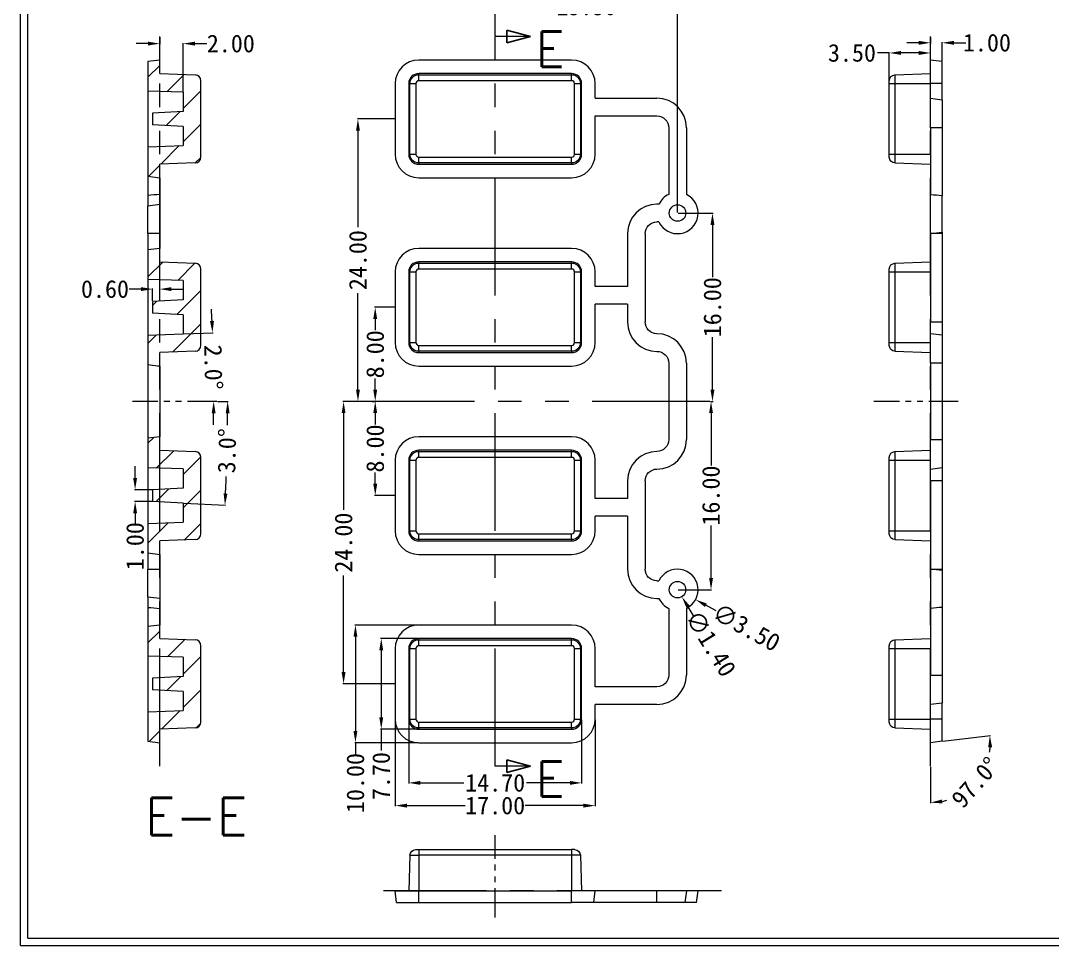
# Model space of a CAD drawing. Extents: x 28 to 864, y 245 to 592.
# Drawn here: x 510.9 to 598.6, y 245 to 323.6 of the extents above; entities that cross this region are included whole.
import ezdxf

# ---------------------------------------------------------------- set-up
doc = ezdxf.new("R2010")
doc.units = 0
doc.header["$MEASUREMENT"] = 0
doc.linetypes.add('PHANTOM', pattern=[2.5, 1.25, -0.25, 0.25, -0.25, 0.25, -0.25])
doc.layers.add('30', color=7, linetype='Continuous')
doc.layers.add('TOP', color=7, linetype='Continuous')
doc.styles.add('blockfont', font='simplex.shx', dxfattribs={"bigfont": 'bigfont'})
doc.dimstyles.new('1', dxfattribs={"dimtxt": 1.5, "dimasz": 1, "dimexe": 0.05, "dimexo": 0.05, "dimgap": 0.05, "dimtad": 0, "dimzin": 0, "dimdsep": 46, "dimtxsty": 'Standard', "dimcen": 0, "dimclrd": 4, "dimclre": 4, "dimclrt": 3, "dimadec": 1, "dimazin": 0, "dimtfac": 1, "dimtofl": 0, "dimtmove": 0, "dimatfit": 3, "dimfxl": 0.18, "dimtolj": 1, "dimtzin": 0, "dimlwd": 9, "dimlwe": 9, "dimarcsym": 0})

# ---------------------------------------------------------------- blocks, each defined once
blk = doc.blocks.new('HATCH9')
at = {"color": 200, "linetype": 'Continuous'}
for p, q in [((178.762, 185.352), (179.762, 186.351)), ((180.362, 184.124), (181.829, 185.59)), ((181.762, 182.695), (183.262, 184.194)), ((180.317, 181.251), (181.501, 182.435)), ((181.762, 179.868), (183.262, 181.367)), ((179.857, 177.965), (181.431, 179.538)), ((182.79, 178.068), (183.261, 178.539)), ((178.819, 176.928), (179.762, 177.87)), ((178.762, 168.39), (180.026, 169.653)), ((181.292, 168.091), (182.76, 169.557)), ((181.232, 165.204), (183.262, 167.232)), ((179.162, 165.963), (179.531, 166.331)), ((180.855, 162), (183.262, 164.405)), ((178.762, 162.736), (179.497, 163.47)), ((179.676, 160.823), (179.762, 160.908)), ((178.762, 154.255), (179.257, 154.75)), ((179.489, 152.154), (180.956, 153.62)), ((181.762, 151.598), (183.26, 153.095)), ((179.458, 149.296), (180.547, 150.385)), ((181.762, 148.771), (183.262, 150.27)), ((178.762, 145.774), (180.495, 147.505)), ((181.853, 146.035), (183.262, 147.443)), ((178.762, 137.293), (179.762, 138.292)), ((180.419, 136.122), (181.887, 137.588)), ((181.762, 134.636), (183.262, 136.135)), ((180.373, 133.249), (181.564, 134.438)), ((181.762, 131.809), (183.262, 133.307)), ((179.919, 129.967), (181.493, 131.54)), ((178.871, 128.921), (179.762, 129.811)), ((182.857, 130.076), (183.253, 130.471))]:
    blk.add_line(p, q, dxfattribs=at)
blk = doc.blocks.new('ASSORTED_DRAFT9')
at = {"color": 13}
for p, q in [((211.279, 188.812, 211.279), (209.279, 189.348)), ((209.279, 188.276), (209.279, 189.348)), ((211.279, 188.812, 211.279), (209.279, 188.276))]:
    blk.add_line(p, q, dxfattribs=at)
blk = doc.blocks.new('ASSORTED_DRAFT10')
at = {"color": 13}
for p, q in [((211.279, 126.812, 211.279), (209.279, 127.348)), ((209.279, 126.276), (209.279, 127.348)), ((211.279, 126.812, 211.279), (209.279, 126.276))]:
    blk.add_line(p, q, dxfattribs=at)
blk = doc.blocks.new('*D33')
at = {"color": 4, "linetype": 'Continuous', "lineweight": 9}
for p, q in [((543.886, 264.176), (543.886, 258.765)), ((558.586, 264.176), (558.586, 258.765)), ((544.886, 258.815), (548.561, 258.815)), ((557.586, 258.815), (553.911, 258.815))]:
    blk.add_line(p, q, dxfattribs=at)
for points in [[(544.886, 258.982), (544.886, 258.648), (543.886, 258.815)], [(557.586, 258.982), (557.586, 258.648), (558.586, 258.815)]]:
    blk.add_solid(points, dxfattribs=at)
at = {"layer": 'Defpoints', "color": 0, "linetype": 'Continuous', "lineweight": 9}
for p in [(543.886, 264.226), (558.586, 264.226), (558.586, 258.815)]:
    blk.add_point(p, dxfattribs=at)
at = {"color": 3, "linetype": 'Continuous', "lineweight": 9, "insert": (551.236, 258.815), "char_height": 1.5, "attachment_point": 5}
blk.add_mtext('\\A1;14.70', dxfattribs=at)
blk = doc.blocks.new('*D34')
at = {"color": 4, "linetype": 'Continuous', "lineweight": 9}
for p, q in [((542.736, 264.176), (542.736, 256.835)), ((559.736, 264.176), (559.736, 256.835)), ((543.736, 256.885), (548.686, 256.885)), ((558.736, 256.885), (553.786, 256.885))]:
    blk.add_line(p, q, dxfattribs=at)
for points in [[(543.736, 257.051), (543.736, 256.718), (542.736, 256.885)], [(558.736, 257.051), (558.736, 256.718), (559.736, 256.885)]]:
    blk.add_solid(points, dxfattribs=at)
at = {"layer": 'Defpoints', "color": 0, "linetype": 'Continuous', "lineweight": 9}
for p in [(542.736, 264.226), (559.736, 264.226), (559.736, 256.885)]:
    blk.add_point(p, dxfattribs=at)
at = {"color": 3, "linetype": 'Continuous', "lineweight": 9, "insert": (551.236, 256.885), "char_height": 1.5, "attachment_point": 5}
blk.add_mtext('\\A1;17.00', dxfattribs=at)
blk = doc.blocks.new('*D35')
at = {"color": 4, "linetype": 'Continuous', "lineweight": 9}
for p, q in [((544.686, 271.076), (541.501, 271.076)), ((541.551, 270.076), (541.551, 264.376)), ((544.686, 263.376), (541.501, 263.376)), ((541.551, 263.376), (541.551, 261.567))]:
    blk.add_line(p, q, dxfattribs=at)
for points in [[(541.384, 270.076), (541.718, 270.076), (541.551, 271.076)], [(541.384, 264.376), (541.718, 264.376), (541.551, 263.376)]]:
    blk.add_solid(points, dxfattribs=at)
at = {"layer": 'Defpoints', "color": 0, "linetype": 'Continuous', "lineweight": 9}
for p in [(541.551, 271.076), (544.736, 271.076), (544.736, 263.376)]:
    blk.add_point(p, dxfattribs=at)
at = {"color": 3, "linetype": 'Continuous', "lineweight": 9, "insert": (541.551, 259.392), "char_height": 1.5, "attachment_point": 5, "rotation": 90}
blk.add_mtext('\\A1;7.70', dxfattribs=at)
blk = doc.blocks.new('*D36')
at = {"color": 4, "linetype": 'Continuous', "lineweight": 9}
for p, q in [((544.686, 272.226), (539.309, 272.226)), ((539.359, 271.226), (539.359, 263.226)), ((544.686, 262.226), (539.309, 262.226)), ((539.359, 262.226), (539.359, 261.226))]:
    blk.add_line(p, q, dxfattribs=at)
for points in [[(539.192, 271.226), (539.526, 271.226), (539.359, 272.226)], [(539.192, 263.226), (539.526, 263.226), (539.359, 262.226)]]:
    blk.add_solid(points, dxfattribs=at)
at = {"layer": 'Defpoints', "color": 0, "linetype": 'Continuous', "lineweight": 9}
for p in [(539.359, 272.226), (544.736, 272.226), (544.736, 262.226)]:
    blk.add_point(p, dxfattribs=at)
at = {"color": 3, "linetype": 'Continuous', "lineweight": 9, "insert": (539.359, 258.801), "char_height": 1.5, "attachment_point": 5, "rotation": 90}
blk.add_mtext('\\A1;10.00', dxfattribs=at)
blk = doc.blocks.new('*D37')
at = {"color": 4, "linetype": 'Continuous', "lineweight": 9}
for p, q in [((569.536, 291.226), (569.635, 291.226)), ((569.585, 290.226), (569.585, 285.776)), ((569.585, 276.226), (569.585, 280.676)), ((566.786, 275.226), (569.635, 275.226))]:
    blk.add_line(p, q, dxfattribs=at)
for points in [[(569.419, 290.226), (569.752, 290.226), (569.585, 291.226)], [(569.419, 276.226), (569.752, 276.226), (569.585, 275.226)]]:
    blk.add_solid(points, dxfattribs=at)
at = {"layer": 'Defpoints', "color": 0, "linetype": 'Continuous', "lineweight": 9}
for p in [(569.486, 291.226), (566.736, 275.226), (569.585, 275.226)]:
    blk.add_point(p, dxfattribs=at)
at = {"color": 3, "linetype": 'Continuous', "lineweight": 9, "insert": (569.585, 283.226), "char_height": 1.5, "attachment_point": 5, "rotation": 90}
blk.add_mtext('\\A1;16.00', dxfattribs=at)
blk = doc.blocks.new('*D38')
at = {"color": 4, "linetype": 'Continuous', "lineweight": 9}
for p, q in [((566.786, 307.226), (569.758, 307.226)), ((569.708, 306.226), (569.708, 301.776)), ((569.708, 292.226), (569.708, 296.676)), ((569.536, 291.226), (569.758, 291.226))]:
    blk.add_line(p, q, dxfattribs=at)
for points in [[(569.541, 306.226), (569.874, 306.226), (569.708, 307.226)], [(569.541, 292.226), (569.874, 292.226), (569.708, 291.226)]]:
    blk.add_solid(points, dxfattribs=at)
at = {"layer": 'Defpoints', "color": 0, "linetype": 'Continuous', "lineweight": 9}
for p in [(566.736, 307.226), (569.708, 307.226), (569.486, 291.226)]:
    blk.add_point(p, dxfattribs=at)
at = {"color": 3, "linetype": 'Continuous', "lineweight": 9, "insert": (569.708, 299.226), "char_height": 1.5, "attachment_point": 5, "rotation": 90}
blk.add_mtext('\\A1;16.00', dxfattribs=at)
blk = doc.blocks.new('*D39')
at = {"color": 4, "linetype": 'Continuous', "lineweight": 9}
for p, q in [((551.236, 322.276), (551.236, 324.824)), ((552.236, 324.774), (556.311, 324.774)), ((565.736, 324.774), (561.661, 324.774)), ((566.736, 307.276), (566.736, 324.824))]:
    blk.add_line(p, q, dxfattribs=at)
for points in [[(552.236, 324.941), (552.236, 324.607), (551.236, 324.774)], [(565.736, 324.941), (565.736, 324.607), (566.736, 324.774)]]:
    blk.add_solid(points, dxfattribs=at)
at = {"layer": 'Defpoints', "color": 0, "linetype": 'Continuous', "lineweight": 9}
for p in [(566.736, 324.774), (551.236, 322.226), (566.736, 307.226)]:
    blk.add_point(p, dxfattribs=at)
at = {"color": 3, "linetype": 'Continuous', "lineweight": 9, "insert": (558.986, 324.774), "char_height": 1.5, "attachment_point": 5}
blk.add_mtext('\\A1;15.50', dxfattribs=at)
blk = doc.blocks.new('*D40')
at = {"color": 4, "linetype": 'Continuous', "lineweight": 9}
blk.add_line((568.155, 272.93), (567.629, 273.78), dxfattribs=at)
blk.add_solid([(567.771, 273.868), (567.488, 273.693), (567.104, 274.631)], dxfattribs=at)
at = {"layer": 'Defpoints', "color": 0, "linetype": 'Continuous', "lineweight": 9}
for p in [(566.368, 275.821), (567.104, 274.631)]:
    blk.add_point(p, dxfattribs=at)
at = {"color": 3, "linetype": 'Continuous', "lineweight": 9, "insert": (569.562, 270.654), "char_height": 1.5, "attachment_point": 5, "rotation": 301.72502}
blk.add_mtext('\\A1;∅1.40', dxfattribs=at)
blk = doc.blocks.new('*D41')
at = {"color": 4, "linetype": 'Continuous', "lineweight": 9}
blk.add_line((570.027, 273.428), (569.149, 273.907), dxfattribs=at)
blk.add_solid([(569.229, 274.054), (569.069, 273.761), (568.271, 274.387)], dxfattribs=at)
at = {"layer": 'Defpoints', "color": 0, "linetype": 'Continuous', "lineweight": 9}
for p in [(565.2, 276.065), (568.271, 274.387)]:
    blk.add_point(p, dxfattribs=at)
at = {"color": 3, "linetype": 'Continuous', "lineweight": 9, "insert": (572.593, 272.026), "char_height": 1.5, "attachment_point": 5, "rotation": 331.34946}
blk.add_mtext('\\A1;∅3.50', dxfattribs=at)
blk = doc.blocks.new('*D42')
at = {"color": 4, "linetype": 'Continuous', "lineweight": 9}
for p, q in [((542.686, 299.226), (540.99, 299.226)), ((541.04, 298.226), (541.04, 297.276)), ((541.04, 292.226), (541.04, 293.176)), ((542.111, 291.226), (540.99, 291.226))]:
    blk.add_line(p, q, dxfattribs=at)
for points in [[(540.874, 298.226), (541.207, 298.226), (541.04, 299.226)], [(540.874, 292.226), (541.207, 292.226), (541.04, 291.226)]]:
    blk.add_solid(points, dxfattribs=at)
at = {"layer": 'Defpoints', "color": 0, "linetype": 'Continuous', "lineweight": 9}
for p in [(541.04, 299.226), (542.736, 299.226), (542.161, 291.226)]:
    blk.add_point(p, dxfattribs=at)
at = {"color": 3, "linetype": 'Continuous', "lineweight": 9, "insert": (541.04, 295.226), "char_height": 1.5, "attachment_point": 5, "rotation": 90}
blk.add_mtext('\\A1;8.00', dxfattribs=at)
blk = doc.blocks.new('*D43')
at = {"color": 4, "linetype": 'Continuous', "lineweight": 9}
for p, q in [((542.686, 315.226), (539.521, 315.226)), ((539.571, 314.226), (539.571, 306.026)), ((539.571, 292.226), (539.571, 300.426)), ((540.686, 291.226), (539.521, 291.226))]:
    blk.add_line(p, q, dxfattribs=at)
for points in [[(539.404, 314.226), (539.737, 314.226), (539.571, 315.226)], [(539.404, 292.226), (539.737, 292.226), (539.571, 291.226)]]:
    blk.add_solid(points, dxfattribs=at)
at = {"layer": 'Defpoints', "color": 0, "linetype": 'Continuous', "lineweight": 9}
for p in [(539.571, 315.226), (542.736, 315.226), (540.736, 291.226)]:
    blk.add_point(p, dxfattribs=at)
at = {"color": 3, "linetype": 'Continuous', "lineweight": 9, "insert": (539.571, 303.226), "char_height": 1.5, "attachment_point": 5, "rotation": 90}
blk.add_mtext('\\A1;24.00', dxfattribs=at)
blk = doc.blocks.new('*D44')
at = {"color": 4, "linetype": 'Continuous', "lineweight": 9}
for p, q in [((540.786, 291.226), (541.091, 291.226)), ((541.041, 290.226), (541.041, 289.276)), ((541.041, 284.226), (541.041, 285.176)), ((542.686, 283.226), (540.991, 283.226))]:
    blk.add_line(p, q, dxfattribs=at)
for points in [[(540.874, 290.226), (541.207, 290.226), (541.041, 291.226)], [(540.874, 284.226), (541.207, 284.226), (541.041, 283.226)]]:
    blk.add_solid(points, dxfattribs=at)
at = {"layer": 'Defpoints', "color": 0, "linetype": 'Continuous', "lineweight": 9}
for p in [(540.736, 291.226), (541.041, 283.226), (542.736, 283.226)]:
    blk.add_point(p, dxfattribs=at)
at = {"color": 3, "linetype": 'Continuous', "lineweight": 9, "insert": (541.041, 287.226), "char_height": 1.5, "attachment_point": 5, "rotation": 90}
blk.add_mtext('\\A1;8.00', dxfattribs=at)
blk = doc.blocks.new('*D45')
at = {"color": 4, "linetype": 'Continuous', "lineweight": 9}
for p, q in [((540.686, 291.226), (538.3, 291.226)), ((538.35, 290.226), (538.35, 282.026)), ((538.35, 268.226), (538.35, 276.426)), ((542.686, 267.226), (538.3, 267.226))]:
    blk.add_line(p, q, dxfattribs=at)
for points in [[(538.183, 290.226), (538.517, 290.226), (538.35, 291.226)], [(538.183, 268.226), (538.517, 268.226), (538.35, 267.226)]]:
    blk.add_solid(points, dxfattribs=at)
at = {"layer": 'Defpoints', "color": 0, "linetype": 'Continuous', "lineweight": 9}
for p in [(540.736, 291.226), (538.35, 267.226), (542.736, 267.226)]:
    blk.add_point(p, dxfattribs=at)
at = {"color": 3, "linetype": 'Continuous', "lineweight": 9, "insert": (538.35, 279.226), "char_height": 1.5, "attachment_point": 5, "rotation": 90}
blk.add_mtext('\\A1;24.00', dxfattribs=at)
blk = doc.blocks.new('*D57')
at = {"color": 4, "linetype": 'Continuous', "lineweight": 9}
for p, q in [((588.239, 322.176), (588.239, 321.642)), ((587.239, 321.692), (586.239, 321.692)), ((589.239, 320.153), (589.239, 321.742)), ((590.239, 321.692), (591.239, 321.692))]:
    blk.add_line(p, q, dxfattribs=at)
for points in [[(587.239, 321.859), (587.239, 321.525), (588.239, 321.692)], [(590.239, 321.859), (590.239, 321.525), (589.239, 321.692)]]:
    blk.add_solid(points, dxfattribs=at)
at = {"layer": 'Defpoints', "color": 0, "linetype": 'Continuous', "lineweight": 9}
for p in [(588.239, 322.226), (589.239, 321.692), (589.239, 320.103)]:
    blk.add_point(p, dxfattribs=at)
at = {"color": 3, "linetype": 'Continuous', "lineweight": 9, "insert": (593.039, 321.692), "char_height": 1.5, "attachment_point": 5}
blk.add_mtext('\\A1;1.00', dxfattribs=at)
blk = doc.blocks.new('*D58')
at = {"color": 4, "linetype": 'Continuous', "lineweight": 9}
for p, q in [((584.739, 320.828), (583.739, 320.828)), ((584.739, 318.276), (584.739, 320.878)), ((587.239, 320.828), (585.739, 320.828)), ((588.239, 320.276), (588.239, 320.878))]:
    blk.add_line(p, q, dxfattribs=at)
for points in [[(585.739, 320.994), (585.739, 320.661), (584.739, 320.828)], [(587.239, 320.994), (587.239, 320.661), (588.239, 320.828)]]:
    blk.add_solid(points, dxfattribs=at)
at = {"layer": 'Defpoints', "color": 0, "linetype": 'Continuous', "lineweight": 9}
for p in [(584.739, 320.828), (588.239, 320.226), (584.739, 318.226)]:
    blk.add_point(p, dxfattribs=at)
at = {"color": 3, "linetype": 'Continuous', "lineweight": 9, "insert": (581.564, 320.828), "char_height": 1.5, "attachment_point": 5}
blk.add_mtext('\\A1;3.50', dxfattribs=at)
blk = doc.blocks.new('*D59')
at = {"color": 4, "linetype": 'Continuous', "lineweight": 9}
for p, q in [((522.718, 322.176), (522.718, 321.57)), ((521.718, 321.62), (520.718, 321.62)), ((524.718, 317.539), (524.718, 321.67)), ((525.718, 321.62), (526.718, 321.62))]:
    blk.add_line(p, q, dxfattribs=at)
for points in [[(521.718, 321.787), (521.718, 321.454), (522.718, 321.62)], [(525.718, 321.787), (525.718, 321.454), (524.718, 321.62)]]:
    blk.add_solid(points, dxfattribs=at)
at = {"layer": 'Defpoints', "color": 0, "linetype": 'Continuous', "lineweight": 9}
for p in [(522.718, 322.226), (524.718, 321.62), (524.718, 317.489)]:
    blk.add_point(p, dxfattribs=at)
at = {"color": 3, "linetype": 'Continuous', "lineweight": 9, "insert": (528.768, 321.62), "char_height": 1.5, "attachment_point": 5}
blk.add_mtext('\\A1;2.00', dxfattribs=at)
blk = doc.blocks.new('*D60')
at = {"color": 4, "linetype": 'Continuous', "lineweight": 9}
for p, q in [((521.118, 300.764), (520.118, 300.764)), ((522.118, 299.776), (522.118, 300.814)), ((522.718, 299.807), (522.718, 300.814)), ((523.718, 300.764), (524.718, 300.764))]:
    blk.add_line(p, q, dxfattribs=at)
for points in [[(521.118, 300.931), (521.118, 300.598), (522.118, 300.764)], [(523.718, 300.931), (523.718, 300.598), (522.718, 300.764)]]:
    blk.add_solid(points, dxfattribs=at)
at = {"layer": 'Defpoints', "color": 0, "linetype": 'Continuous', "lineweight": 9}
for p in [(522.118, 300.764), (522.118, 299.726), (522.718, 299.757)]:
    blk.add_point(p, dxfattribs=at)
at = {"color": 3, "linetype": 'Continuous', "lineweight": 9, "insert": (518.068, 300.764), "char_height": 1.5, "attachment_point": 5}
blk.add_mtext('\\A1;0.60', dxfattribs=at)
blk = doc.blocks.new('*D61')
at = {"color": 4, "linetype": 'Continuous', "lineweight": 9}
for p, q in [((520.631, 284.726), (520.631, 285.726)), ((522.068, 283.726), (520.581, 283.726)), ((522.068, 282.726), (520.581, 282.726)), ((520.631, 281.726), (520.631, 280.726))]:
    blk.add_line(p, q, dxfattribs=at)
for points in [[(520.464, 284.726), (520.797, 284.726), (520.631, 283.726)], [(520.464, 281.726), (520.797, 281.726), (520.631, 282.726)]]:
    blk.add_solid(points, dxfattribs=at)
at = {"layer": 'Defpoints', "color": 0, "linetype": 'Continuous', "lineweight": 9}
for p in [(522.118, 283.726), (520.631, 282.726), (522.118, 282.726)]:
    blk.add_point(p, dxfattribs=at)
at = {"color": 3, "linetype": 'Continuous', "lineweight": 9, "insert": (520.631, 278.926), "char_height": 1.5, "attachment_point": 5, "rotation": 90}
blk.add_mtext('\\A1;1.00', dxfattribs=at)
blk = doc.blocks.new('*D62')
at = {"color": 4, "linetype": 'Continuous', "lineweight": 9}
for p, q in [((527.622, 291.226), (528.548, 291.226)), ((524.768, 282.587), (528.317, 282.401))]:
    blk.add_line(p, q, dxfattribs=at)
for start, end in [(359.31307, 359.66011), (357.33989, 357.83449)]:
    blk.add_arc((359.929, 291.226), 168.57, start, end, dxfattribs=at)
for points in [[(528.329, 290.226), (528.662, 290.225), (528.498, 291.226)], [(528.483, 283.394), (528.15, 283.411), (528.267, 282.404)]]:
    blk.add_solid(points, dxfattribs=at)
at = {"layer": 'Defpoints', "color": 0, "linetype": 'Continuous', "lineweight": 9}
for p in [(520.394, 291.226), (527.572, 291.226), (528.396, 285.343), (522.118, 282.726), (524.718, 282.59)]:
    blk.add_point(p, dxfattribs=at)
at = {"color": 3, "linetype": 'Continuous', "lineweight": 9, "insert": (528.446, 287.03), "char_height": 1.5, "attachment_point": 5, "rotation": 88.57378}
blk.add_mtext('\\A1;3.0°', dxfattribs=at)
blk = doc.blocks.new('*D63')
at = {"color": 4, "linetype": 'Continuous', "lineweight": 9}
blk.add_line((524.768, 296.965), (527.255, 297.052), dxfattribs=at)
for start, end in [(2.34333, 2.68666), (359.31334, 359.65667)]:
    blk.add_arc((360.423, 291.226), 166.883, start, end, dxfattribs=at)
for points in [[(527.333, 298.056), (527, 298.043), (527.205, 297.05)], [(527.137, 290.226), (527.47, 290.225), (527.306, 291.226)]]:
    blk.add_solid(points, dxfattribs=at)
at = {"layer": 'Defpoints', "color": 0, "linetype": 'Continuous', "lineweight": 9}
for p in [(521.718, 296.858), (524.718, 296.963), (527.295, 293.168), (520.394, 291.226), (527.572, 291.226)]:
    blk.add_point(p, dxfattribs=at)
at = {"color": 3, "linetype": 'Continuous', "lineweight": 9, "insert": (527.281, 294.138), "char_height": 1.5, "attachment_point": 5, "rotation": 271}
blk.add_mtext('\\A1;2.0°', dxfattribs=at)
blk = doc.blocks.new('*D64')
at = {"color": 4, "linetype": 'Continuous', "lineweight": 9}
for p, q in [((589.288, 262.355), (593.337, 262.852)), ((588.239, 260.176), (588.239, 257.09))]:
    blk.add_line(p, q, dxfattribs=at)
for start, end in [(351.07226, 355.71694), (281.28306, 285.92774)]:
    blk.add_arc((588.239, 262.226), 5.086, start, end, dxfattribs=at)
for points in [[(593.144, 261.842), (593.477, 261.85), (593.287, 262.846)], [(589.25, 257.072), (589.217, 257.404), (588.239, 257.14)]]:
    blk.add_solid(points, dxfattribs=at)
at = {"layer": 'Defpoints', "color": 0, "linetype": 'Continuous', "lineweight": 9}
for p in [(588.239, 322.226), (589.239, 262.349), (588.239, 262.226), (588.239, 260.226), (590.959, 257.928)]:
    blk.add_point(p, dxfattribs=at)
at = {"color": 3, "linetype": 'Continuous', "lineweight": 9, "insert": (592.048, 258.856), "char_height": 1.5, "attachment_point": 5, "rotation": 48.5}
blk.add_mtext('\\A1;97.0°', dxfattribs=at)

msp = doc.modelspace()

# ---------------------------------------------------------------- linework, layer by layer
at = {"color": 7, "linetype": 'Continuous', "lineweight": 9}
for p, q in [((510.898, 245.013), (510.898, 337.449)), ((511.521, 245.635), (511.521, 336.827)), ((511.521, 245.635), (640.993, 245.635)), ((510.898, 245.013), (641.616, 245.013))]:
    msp.add_line(p, q, dxfattribs=at)
at = {"layer": '30', "color": 1, "linetype": 'PHANTOM', "lineweight": 9, "ltscale": 8}
for p, q in [((522.718, 260.226), (522.718, 322.226)), ((551.236, 260.226), (551.236, 322.226)), ((588.239, 260.226), (588.239, 322.226)), ((569.486, 291.226), (540.736, 291.226)), ((570.486, 249.648), (541.736, 249.648))]:
    msp.add_line(p, q, dxfattribs=at)
at = {"layer": '30', "color": 1, "linetype": 'Continuous', "lineweight": 9}
for p, q in [((554.236, 322.226), (551.236, 322.226)), ((554.236, 260.226), (551.236, 260.226))]:
    msp.add_line(p, q, dxfattribs=at)
at = {"layer": '30', "color": 7, "linetype": 'Continuous', "lineweight": 9}
for p, q in [((522.718, 320.226), (521.718, 320.103)), ((522.718, 319.076), (522.718, 320.226)), ((557.736, 320.226), (544.736, 320.226)), ((589.239, 320.103), (588.239, 320.226)), ((588.239, 318.226), (588.239, 320.226)), ((521.718, 320.103), (521.718, 317.593)), ((589.239, 318.226), (589.239, 320.103)), ((522.718, 319.076), (525.736, 318.971)), ((526.218, 311.981), (526.218, 318.471)), ((557.736, 319.076), (544.736, 319.076)), ((544.736, 318.971), (544.736, 319.076)), ((544.736, 318.971), (557.736, 318.971)), ((544.736, 318.471), (544.736, 318.971)), ((557.736, 318.471), (544.736, 318.471)), ((557.736, 318.971), (557.736, 319.076)), ((557.736, 318.471), (557.736, 318.971)), ((584.739, 318.226), (584.739, 318.471)), ((585.221, 318.971), (588.239, 319.076)), ((585.221, 318.971), (585.221, 318.226)), ((524.718, 317.489), (521.718, 317.593)), ((521.718, 317.593), (521.718, 312.858)), ((524.718, 317.489), (524.718, 315.862)), ((542.736, 318.226), (542.736, 312.226)), ((543.886, 318.226), (543.886, 312.226)), ((543.991, 318.226), (543.886, 318.226)), ((543.991, 318.226), (544.491, 318.226)), ((543.991, 312.226), (543.991, 318.226)), ((544.491, 318.226), (544.491, 312.226)), ((557.981, 318.226), (558.48, 318.226)), ((557.981, 312.226), (557.981, 318.226)), ((558.48, 318.226), (558.48, 312.226)), ((558.48, 318.226), (558.586, 318.226)), ((558.586, 312.226), (558.586, 318.226)), ((559.736, 316.976), (559.736, 318.226)), ((584.739, 318.226), (585.221, 318.226)), ((584.739, 312.226), (584.739, 318.226)), ((585.221, 318.226), (585.221, 312.226)), ((585.221, 318.226), (588.239, 318.226)), ((589.239, 318.226), (588.239, 318.226)), ((588.239, 316.976), (588.239, 318.226)), ((589.239, 316.853), (589.239, 318.226)), ((559.736, 316.976), (564.986, 316.976)), ((588.239, 316.976), (589.239, 316.853)), ((588.239, 314.476), (588.239, 316.976)), ((589.239, 316.853), (589.239, 314.476)), ((524.718, 315.862), (522.118, 315.726)), ((522.118, 315.726), (522.118, 314.726)), ((559.736, 315.476), (564.986, 315.476)), ((559.736, 312.226), (559.736, 315.476)), ((524.718, 314.59), (522.118, 314.726)), ((524.718, 314.59), (524.718, 312.963)), ((565.986, 314.476), (565.986, 308.807)), ((567.486, 314.476), (567.486, 308.807)), ((589.239, 314.476), (588.239, 314.476)), ((588.239, 314.476), (588.239, 308.807)), ((589.239, 314.476), (589.239, 308.727)), ((521.718, 312.858), (524.718, 312.963)), ((521.718, 312.858), (521.718, 310.349)), ((543.991, 312.226), (543.886, 312.226)), ((543.991, 312.226), (544.491, 312.226)), ((557.981, 312.226), (558.48, 312.226)), ((558.48, 312.226), (558.586, 312.226)), ((584.739, 311.981), (584.739, 312.226)), ((584.739, 312.226), (585.221, 312.226)), ((585.221, 312.226), (585.221, 311.481)), ((585.221, 312.226), (588.239, 312.226)), ((525.736, 311.481), (522.718, 311.376)), ((522.718, 310.226), (522.718, 311.376)), ((544.736, 311.481), (544.736, 311.981)), ((544.736, 311.981), (557.736, 311.981)), ((557.736, 311.481), (544.736, 311.481)), ((544.736, 311.481), (544.736, 311.376)), ((544.736, 311.376), (557.736, 311.376)), ((557.736, 311.481), (557.736, 311.981)), ((557.736, 311.481), (557.736, 311.376)), ((585.221, 311.481), (588.239, 311.376)), ((521.718, 310.349), (522.718, 310.226)), ((521.718, 310.349), (521.718, 308.727)), ((522.718, 310.226), (522.718, 308.807)), ((544.736, 310.226), (557.736, 310.226)), ((521.718, 308.727), (521.718, 307.853)), ((522.718, 308.807), (522.718, 307.976)), ((588.239, 305.476), (588.239, 308.807)), ((589.239, 305.599), (589.239, 308.727)), ((521.718, 307.853), (522.718, 307.976)), ((521.718, 305.476), (521.718, 307.853)), ((522.718, 307.976), (522.718, 305.476)), ((565.155, 307.976), (564.986, 307.976)), ((565.155, 306.476), (564.986, 306.476)), ((522.718, 305.476), (521.718, 305.476)), ((521.718, 305.476), (521.718, 304.103)), ((522.718, 305.476), (522.718, 304.226)), ((562.486, 305.476), (562.486, 300.976)), ((563.986, 305.476), (563.986, 297.976)), ((588.239, 305.476), (589.239, 305.599)), ((589.239, 305.476), (588.239, 305.476)), ((588.239, 305.476), (588.239, 297.976)), ((589.239, 305.599), (589.239, 305.476)), ((589.239, 305.476), (589.239, 297.976)), ((522.718, 304.226), (521.718, 304.103)), ((521.718, 304.103), (521.718, 301.593)), ((522.718, 303.076), (522.718, 304.226)), ((557.736, 304.226), (544.736, 304.226)), ((522.718, 303.076), (525.736, 302.971)), ((544.736, 302.971), (544.736, 303.076)), ((557.736, 303.076), (544.736, 303.076)), ((544.736, 302.471), (544.736, 302.971)), ((544.736, 302.971), (557.736, 302.971)), ((557.736, 302.971), (557.736, 303.076)), ((557.736, 302.471), (557.736, 302.971)), ((585.221, 302.971), (588.239, 303.076)), ((585.221, 302.971), (585.221, 302.226)), ((526.218, 295.981), (526.218, 302.471)), ((542.736, 302.226), (542.736, 296.226)), ((543.991, 302.226), (543.886, 302.226)), ((543.886, 302.226), (543.886, 296.226)), ((543.991, 302.226), (544.491, 302.226)), ((543.991, 296.226), (543.991, 302.226)), ((544.491, 302.226), (544.491, 296.226)), ((557.736, 302.471), (544.736, 302.471)), ((557.981, 302.226), (558.48, 302.226)), ((557.981, 296.226), (557.981, 302.226)), ((558.48, 302.226), (558.48, 296.226)), ((558.48, 302.226), (558.586, 302.226)), ((558.586, 296.226), (558.586, 302.226)), ((559.736, 300.976), (559.736, 302.226)), ((584.739, 302.226), (584.739, 302.471)), ((584.739, 302.226), (585.221, 302.226)), ((584.739, 296.226), (584.739, 302.226)), ((585.221, 302.226), (585.221, 296.226)), ((585.221, 302.226), (588.239, 302.226)), ((524.718, 301.489), (521.718, 301.593)), ((521.718, 301.593), (521.718, 296.858)), ((524.718, 301.489), (524.718, 299.862)), ((562.486, 300.976), (559.736, 300.976)), ((524.718, 299.862), (522.118, 299.726)), ((522.118, 299.726), (522.118, 298.726)), ((562.486, 299.476), (559.736, 299.476)), ((559.736, 296.226), (559.736, 299.476)), ((562.486, 299.476), (562.486, 297.976)), ((524.718, 298.59), (522.118, 298.726)), ((524.718, 298.59), (524.718, 296.963)), ((588.239, 297.976), (589.239, 297.976)), ((588.239, 296.976), (588.239, 297.976)), ((589.239, 297.976), (589.239, 296.853)), ((521.718, 296.858), (524.718, 296.963)), ((521.718, 296.858), (521.718, 294.349)), ((589.239, 296.853), (588.239, 296.976)), ((588.239, 294.476), (588.239, 296.976)), ((589.239, 296.853), (589.239, 294.476)), ((543.991, 296.226), (543.886, 296.226)), ((543.991, 296.226), (544.491, 296.226)), ((544.736, 295.981), (557.736, 295.981)), ((544.736, 295.481), (544.736, 295.981)), ((557.736, 295.481), (557.736, 295.981)), ((557.981, 296.226), (558.48, 296.226)), ((558.48, 296.226), (558.586, 296.226)), ((584.739, 295.981), (584.739, 296.226)), ((584.739, 296.226), (585.221, 296.226)), ((585.221, 296.226), (585.221, 295.481)), ((585.221, 296.226), (588.239, 296.226)), ((525.736, 295.481), (522.718, 295.376)), ((522.718, 294.226), (522.718, 295.376)), ((557.736, 295.481), (544.736, 295.481)), ((544.736, 295.481), (544.736, 295.376)), ((544.736, 295.376), (557.736, 295.376)), ((557.736, 295.481), (557.736, 295.376)), ((585.221, 295.481), (588.239, 295.376)), ((521.718, 294.349), (522.718, 294.226)), ((521.718, 294.349), (521.718, 288.103)), ((522.718, 294.226), (522.718, 288.226)), ((544.736, 294.226), (557.736, 294.226)), ((565.986, 294.476), (565.986, 287.976)), ((567.486, 294.476), (567.486, 287.976)), ((589.239, 294.476), (588.239, 294.476)), ((588.239, 294.476), (588.239, 287.976)), ((589.239, 294.476), (589.239, 287.976)), ((522.718, 288.226), (521.718, 288.103)), ((521.718, 288.103), (521.718, 285.593)), ((522.718, 287.076), (522.718, 288.226)), ((557.736, 288.226), (544.736, 288.226)), ((588.239, 287.976), (589.239, 287.976)), ((588.239, 285.476), (588.239, 287.976)), ((589.239, 287.976), (589.239, 285.599)), ((522.718, 287.076), (525.736, 286.971)), ((557.736, 287.076), (544.736, 287.076)), ((544.736, 286.971), (544.736, 287.076)), ((544.736, 286.471), (544.736, 286.971)), ((544.736, 286.971), (557.736, 286.971)), ((557.736, 286.971), (557.736, 287.076)), ((557.736, 286.471), (557.736, 286.971)), ((585.221, 286.971), (588.239, 287.076)), ((585.221, 286.971), (585.221, 286.226)), ((526.218, 279.981), (526.218, 286.471)), ((542.736, 286.226), (542.736, 280.226)), ((543.991, 286.226), (543.886, 286.226)), ((543.886, 286.226), (543.886, 280.226)), ((543.991, 286.226), (544.491, 286.226)), ((543.991, 280.226), (543.991, 286.226)), ((544.491, 286.226), (544.491, 280.226)), ((557.736, 286.471), (544.736, 286.471)), ((557.981, 286.226), (558.48, 286.226)), ((557.981, 280.226), (557.981, 286.226)), ((558.48, 286.226), (558.48, 280.226)), ((558.48, 286.226), (558.586, 286.226)), ((558.586, 280.226), (558.586, 286.226)), ((559.736, 282.976), (559.736, 286.226)), ((584.739, 286.226), (584.739, 286.471)), ((584.739, 286.226), (585.221, 286.226)), ((584.739, 280.226), (584.739, 286.226)), ((585.221, 286.226), (588.239, 286.226)), ((585.221, 286.226), (585.221, 280.226)), ((524.718, 285.489), (521.718, 285.593)), ((521.718, 285.593), (521.718, 280.858)), ((524.718, 285.489), (524.718, 283.862)), ((588.239, 285.476), (589.239, 285.599)), ((588.239, 284.476), (588.239, 285.476)), ((589.239, 285.599), (589.239, 284.476)), ((562.486, 284.476), (562.486, 282.976)), ((563.986, 284.476), (563.986, 276.976)), ((589.239, 284.476), (588.239, 284.476)), ((588.239, 284.476), (588.239, 276.976)), ((589.239, 284.476), (589.239, 276.976)), ((524.718, 283.862), (522.118, 283.726)), ((522.118, 283.726), (522.118, 282.726)), ((524.718, 282.59), (522.118, 282.726)), ((524.718, 282.59), (524.718, 280.963)), ((562.486, 282.976), (559.736, 282.976)), ((521.718, 280.858), (524.718, 280.963)), ((521.718, 280.858), (521.718, 278.349)), ((562.486, 281.476), (559.736, 281.476)), ((559.736, 280.226), (559.736, 281.476)), ((562.486, 281.476), (562.486, 276.976)), ((543.991, 280.226), (543.886, 280.226)), ((543.991, 280.226), (544.491, 280.226)), ((544.736, 279.981), (557.736, 279.981)), ((544.736, 279.481), (544.736, 279.981)), ((557.736, 279.481), (557.736, 279.981)), ((557.981, 280.226), (558.48, 280.226)), ((558.48, 280.226), (558.586, 280.226)), ((584.739, 280.226), (585.221, 280.226)), ((584.739, 279.981), (584.739, 280.226)), ((585.221, 280.226), (588.239, 280.226)), ((585.221, 280.226), (585.221, 279.481)), ((525.736, 279.481), (522.718, 279.376)), ((522.718, 278.226), (522.718, 279.376)), ((557.736, 279.481), (544.736, 279.481)), ((544.736, 279.481), (544.736, 279.376)), ((544.736, 279.376), (557.736, 279.376)), ((557.736, 279.481), (557.736, 279.376)), ((585.221, 279.481), (588.239, 279.376)), ((521.718, 278.349), (522.718, 278.226)), ((521.718, 278.349), (521.718, 276.976)), ((522.718, 278.226), (522.718, 276.976)), ((544.736, 278.226), (557.736, 278.226)), ((521.718, 276.976), (522.718, 276.976)), ((521.718, 274.599), (521.718, 276.976)), ((522.718, 276.976), (522.718, 274.476)), ((589.239, 276.853), (588.239, 276.976)), ((588.239, 276.976), (588.239, 273.645)), ((588.239, 276.976), (589.239, 276.976)), ((589.239, 276.976), (589.239, 276.853)), ((589.239, 276.853), (589.239, 273.724)), ((564.986, 275.976), (565.155, 275.976)), ((522.718, 274.476), (521.718, 274.599)), ((521.718, 274.599), (521.718, 273.724)), ((521.718, 273.724), (521.718, 272.103)), ((522.718, 274.476), (522.718, 273.645)), ((522.718, 273.645), (522.718, 272.226)), ((564.986, 274.476), (565.155, 274.476)), ((565.986, 273.645), (565.986, 267.976)), ((567.486, 273.645), (567.486, 267.976)), ((588.239, 273.645), (588.239, 267.976)), ((589.239, 273.724), (589.239, 267.976)), ((522.718, 272.226), (521.718, 272.103)), ((521.718, 272.103), (521.718, 269.593)), ((522.718, 271.076), (522.718, 272.226)), ((557.736, 272.226), (544.736, 272.226)), ((522.718, 271.076), (525.736, 270.971)), ((557.736, 271.076), (544.736, 271.076)), ((544.736, 270.971), (544.736, 271.076)), ((557.736, 270.971), (557.736, 271.076)), ((585.221, 270.971), (588.239, 271.076)), ((526.218, 263.981), (526.218, 270.471)), ((542.736, 270.226), (542.736, 264.226)), ((543.886, 270.226), (543.886, 264.226)), ((543.991, 270.226), (543.886, 270.226)), ((543.991, 264.226), (543.991, 270.226)), ((543.991, 270.226), (544.491, 270.226)), ((544.491, 270.226), (544.491, 264.226)), ((544.736, 270.471), (544.736, 270.971)), ((544.736, 270.971), (557.736, 270.971)), ((557.736, 270.471), (544.736, 270.471)), ((557.736, 270.471), (557.736, 270.971)), ((557.981, 264.226), (557.981, 270.226)), ((557.981, 270.226), (558.48, 270.226)), ((558.48, 270.226), (558.48, 264.226)), ((558.48, 270.226), (558.586, 270.226)), ((558.586, 264.226), (558.586, 270.226)), ((559.736, 266.976), (559.736, 270.226)), ((584.739, 270.226), (584.739, 270.471)), ((584.739, 264.226), (584.739, 270.226)), ((584.739, 270.226), (585.221, 270.226)), ((585.221, 270.971), (585.221, 270.226)), ((585.221, 270.226), (585.221, 264.226)), ((585.221, 270.226), (588.239, 270.226)), ((524.718, 269.489), (521.718, 269.593)), ((521.718, 269.593), (521.718, 264.858)), ((524.718, 269.489), (524.718, 267.862)), ((524.718, 267.862), (522.118, 267.726)), ((522.118, 267.726), (522.118, 266.726)), ((588.239, 267.976), (589.239, 267.976)), ((588.239, 265.476), (588.239, 267.976)), ((589.239, 267.976), (589.239, 265.599)), ((524.718, 266.59), (522.118, 266.726)), ((564.986, 266.976), (559.736, 266.976)), ((524.718, 266.59), (524.718, 264.963)), ((521.718, 264.858), (524.718, 264.963)), ((564.986, 265.476), (559.736, 265.476)), ((559.736, 264.226), (559.736, 265.476)), ((589.239, 265.599), (588.239, 265.476)), ((588.239, 264.226), (588.239, 265.476)), ((589.239, 264.226), (589.239, 265.599)), ((521.718, 264.858), (521.718, 262.349)), ((543.991, 264.226), (543.886, 264.226)), ((543.991, 264.226), (544.491, 264.226)), ((557.981, 264.226), (558.48, 264.226)), ((558.48, 264.226), (558.586, 264.226)), ((584.739, 264.226), (585.221, 264.226)), ((584.739, 263.981), (584.739, 264.226)), ((585.221, 264.226), (588.239, 264.226)), ((585.221, 264.226), (585.221, 263.481)), ((589.239, 264.226), (588.239, 264.226)), ((588.239, 262.226), (588.239, 264.226)), ((589.239, 262.349), (589.239, 264.226)), ((525.736, 263.481), (522.718, 263.376)), ((522.718, 262.226), (522.718, 263.376)), ((544.736, 263.981), (557.736, 263.981)), ((544.736, 263.481), (544.736, 263.981)), ((557.736, 263.481), (544.736, 263.481)), ((544.736, 263.481), (544.736, 263.376)), ((544.736, 263.376), (557.736, 263.376)), ((557.736, 263.481), (557.736, 263.981)), ((557.736, 263.481), (557.736, 263.376)), ((585.221, 263.481), (588.239, 263.376)), ((521.718, 262.349), (522.718, 262.226)), ((589.239, 262.349), (588.239, 262.226)), ((544.736, 262.226), (557.736, 262.226)), ((543.991, 252.665), (543.886, 249.648)), ((543.991, 252.665), (544.736, 252.665)), ((544.491, 253.148), (544.736, 253.148)), ((544.736, 253.148), (544.736, 252.665)), ((544.736, 253.148), (557.736, 253.148)), ((544.736, 252.665), (544.736, 249.648)), ((557.736, 252.665), (544.736, 252.665)), ((557.736, 253.148), (557.736, 252.665)), ((557.981, 253.148), (557.736, 253.148)), ((557.736, 252.665), (557.736, 249.648)), ((558.48, 252.665), (557.736, 252.665)), ((558.48, 252.665), (558.586, 249.648)), ((542.858, 248.648), (542.736, 249.648)), ((542.736, 249.648), (544.736, 249.648)), ((544.736, 248.648), (544.736, 249.648)), ((544.736, 249.648), (557.736, 249.648)), ((559.736, 249.648), (557.736, 249.648)), ((557.736, 248.648), (557.736, 249.648)), ((559.613, 248.648), (559.736, 249.648)), ((564.986, 249.648), (559.736, 249.648)), ((564.986, 248.648), (564.986, 249.648)), ((567.486, 249.648), (564.986, 249.648)), ((567.486, 249.648), (567.363, 248.648)), ((568.486, 249.648), (567.486, 249.648)), ((568.363, 248.648), (568.486, 249.648)), ((542.858, 248.648), (544.736, 248.648)), ((544.736, 248.648), (557.736, 248.648)), ((559.613, 248.648), (557.736, 248.648)), ((564.986, 248.648), (559.613, 248.648)), ((567.363, 248.648), (564.986, 248.648)), ((568.363, 248.648), (567.363, 248.648))]:
    msp.add_line(p, q, dxfattribs=at)
at = {"layer": '30', "color": 1, "linetype": 'PHANTOM', "lineweight": 9, "ltscale": 2}
for p, q in [((527.572, 291.226), (520.394, 291.226)), ((590.602, 291.226), (583.424, 291.226)), ((551.236, 247.373), (551.236, 254.384))]:
    msp.add_line(p, q, dxfattribs=at)
at = {"layer": '30', "color": 7, "linetype": 'Continuous', "lineweight": 9}
for centre in [(566.736, 307.226), (566.736, 275.226)]:
    msp.add_circle(centre, 0.7, dxfattribs=at)
for centre, radius, start, end in [((544.736, 318.226), 2, 90, 180), ((557.736, 318.226), 2, 0, 90), ((525.718, 318.471), 0.5, 0, 88), ((544.736, 318.226), 0.85, 90, 180), ((544.736, 318.226), 0.245, 90, 180), ((557.736, 318.226), 0.85, 0, 90), ((557.736, 318.226), 0.245, 0, 90), ((564.986, 314.476), 2.5, 0, 90), ((544.736, 312.226), 2, 180, 270), ((544.736, 312.226), 0.85, 180, 270), ((544.736, 312.226), 0.245, 180, 270), ((557.736, 312.226), 0.245, 270, 0), ((557.736, 312.226), 0.85, 270, 0), ((557.736, 312.226), 2, 270, 0), ((525.718, 311.981), 0.5, 272, 0), ((566.736, 307.226), 1.75, 205.37693, 64.62307), ((566.736, 307.226), 1.75, 115.37693, 154.62307), ((564.986, 305.476), 2.5, 90, 180), ((544.736, 302.226), 2, 90, 180), ((557.736, 302.226), 2, 0, 90), ((525.718, 302.471), 0.5, 0, 88), ((544.736, 302.226), 0.85, 90, 180), ((557.736, 302.226), 0.85, 0, 90), ((544.736, 302.226), 0.245, 90, 180), ((557.736, 302.226), 0.245, 0, 90), ((564.986, 297.976), 2.5, 180, 270), ((564.986, 294.476), 2.5, 0, 90), ((525.718, 295.981), 0.5, 272, 0), ((544.736, 296.226), 2, 180, 270), ((544.736, 296.226), 0.85, 180, 270), ((544.736, 296.226), 0.245, 180, 270), ((557.736, 296.226), 0.245, 270, 0), ((557.736, 296.226), 0.85, 270, 0), ((557.736, 296.226), 2, 270, 0), ((544.736, 286.226), 2, 90, 180), ((557.736, 286.226), 2, 0, 90), ((564.986, 287.976), 2.5, 270, 0), ((525.718, 286.471), 0.5, 0, 88), ((544.736, 286.226), 0.85, 90, 180), ((557.736, 286.226), 0.85, 0, 90), ((564.986, 284.476), 2.5, 90, 180), ((544.736, 286.226), 0.245, 90, 180), ((557.736, 286.226), 0.245, 0, 90), ((525.718, 279.981), 0.5, 272, 0), ((544.736, 280.226), 2, 180, 270), ((544.736, 280.226), 0.85, 180, 270), ((544.736, 280.226), 0.245, 180, 270), ((557.736, 280.226), 0.245, 270, 0), ((557.736, 280.226), 0.85, 270, 0), ((557.736, 280.226), 2, 270, 0), ((564.986, 276.976), 2.5, 180, 270), ((566.736, 275.226), 1.75, 295.37693, 154.62307), ((566.736, 275.226), 1.75, 205.37693, 244.62307), ((544.736, 270.226), 2, 90, 180), ((557.736, 270.226), 2, 0, 90), ((544.736, 270.226), 0.85, 90, 180), ((557.736, 270.226), 0.85, 0, 90), ((525.718, 270.471), 0.5, 0, 88), ((544.736, 270.226), 0.245, 90, 180), ((557.736, 270.226), 0.245, 0, 90), ((564.986, 267.976), 2.5, 270, 0), ((544.736, 264.226), 2, 180, 270), ((544.736, 264.226), 0.85, 180, 270), ((544.736, 264.226), 0.245, 180, 270), ((557.736, 264.226), 0.245, 270, 0), ((557.736, 264.226), 0.85, 270, 0), ((557.736, 264.226), 2, 270, 0), ((525.718, 263.981), 0.5, 272, 0)]:
    msp.add_arc(centre, radius, start, end, dxfattribs=at)
at = {"layer": '30', "color": 7, "linetype": 'Continuous', "lineweight": 9, "extrusion": (-6.70362e-16, -5.60665e-33, -1)}
for centre, radius, start, end in [((-544.736, 318.226), 0.745, 0, 90), ((-557.736, 318.226), 0.745, 90, 180), ((-585.239, 318.471), 0.5, 0, 88), ((-544.736, 312.226), 0.745, 270, 0), ((-557.736, 312.226), 0.745, 180, 270), ((-585.239, 311.981), 0.5, 272, 0), ((-544.736, 302.226), 0.745, 0, 90), ((-557.736, 302.226), 0.745, 90, 180), ((-585.239, 302.471), 0.5, 0, 88), ((-544.736, 296.226), 0.745, 270, 0), ((-557.736, 296.226), 0.745, 180, 270), ((-585.239, 295.981), 0.5, 272, 0), ((-544.736, 286.226), 0.745, 0, 90), ((-557.736, 286.226), 0.745, 90, 180), ((-585.239, 286.471), 0.5, 0, 88), ((-544.736, 280.226), 0.745, 270, 0), ((-557.736, 280.226), 0.745, 180, 270), ((-585.239, 279.981), 0.5, 272, 0), ((-544.736, 270.226), 0.745, 0, 90), ((-557.736, 270.226), 0.745, 90, 180), ((-585.239, 270.471), 0.5, 0, 88), ((-544.736, 264.226), 0.745, 270, 0), ((-557.736, 264.226), 0.745, 180, 270), ((-585.239, 263.981), 0.5, 272, 0)]:
    msp.add_arc(centre, radius, start, end, dxfattribs=at)
at = {"layer": '30', "color": 7, "linetype": 'Continuous', "lineweight": 9, "extrusion": (0, 0, -1)}
for centre, radius, start, end in [((-564.986, 314.476), 1, 90, 180), ((-564.986, 305.476), 1, 0, 90), ((-564.986, 297.976), 1, 270, 0), ((-564.986, 294.476), 1, 90, 180), ((-564.986, 287.976), 1, 180, 270), ((-564.986, 284.476), 1, 0, 90), ((-564.986, 276.976), 1, 270, 0), ((-564.986, 267.976), 1, 180, 270), ((-544.491, 252.648), 0.5, 2, 90), ((-557.981, 252.648), 0.5, 90, 178)]:
    msp.add_arc(centre, radius, start, end, dxfattribs=at)
at = {"layer": '30', "color": 7, "linetype": 'Continuous', "lineweight": 9}
for points in [[(522.718, 308.807), (522.385, 308.781), (522.052, 308.755), (521.718, 308.727)], [(588.239, 308.807), (588.572, 308.781), (588.905, 308.755), (589.239, 308.727)], [(521.718, 273.724), (522.052, 273.697), (522.385, 273.671), (522.718, 273.645)], [(589.239, 273.724), (588.905, 273.697), (588.572, 273.671), (588.239, 273.645)]]:
    msp.add_open_spline(points, degree=3, dxfattribs=at)

# ---------------------------------------------------------------- block references
at = {"layer": '30', "color": 200, "linetype": 'Continuous', "lineweight": 9}
msp.add_blockref('HATCH9', (342.957, 133.414), dxfattribs=at)
at = {"layer": 'TOP', "color": 1, "linetype": 'Continuous', "lineweight": 9}
for name in ['ASSORTED_DRAFT9', 'ASSORTED_DRAFT10']:
    msp.add_blockref(name, (342.957, 133.414), dxfattribs=at)

# ---------------------------------------------------------------- texts
at = {"layer": 'TOP', "color": 1, "linetype": 'Continuous', "lineweight": 9, "line_spacing_factor": 0.903614, "style": 'blockfont'}
for s, insert, char_height, attachment_point in [('\\W01.000;E', (554.678, 319.646), 3, 7), ('\\W01.000;E', (554.678, 257.646), 3, 7), ('\\W01.000; \\H3.17;E-E\\H3.17;', (524.725, 254.385), 3.175, 8)]:
    msp.add_mtext(s, dxfattribs=dict(at, insert=insert, char_height=char_height, attachment_point=attachment_point))

# ---------------------------------------------------------------- dimensions: what is measured, and where the dimension line sits
at = {"linetype": 'Continuous', "lineweight": 9}
for base, p1, p2, picture, middle in [((566.736, 324.774), (551.236, 322.226), (566.736, 307.226), '*D39', (558.986, 324.774)), ((524.718, 321.62), (522.718, 322.226), (524.718, 317.489), '*D59', (528.768, 321.62)), ((589.239, 321.692), (588.239, 322.226), (589.239, 320.103), '*D57', (593.039, 321.692)), ((584.739, 320.828), (588.239, 320.226), (584.739, 318.226), '*D58', (581.564, 320.828)), ((522.118, 300.764), (522.718, 299.757), (522.118, 299.726), '*D60', (518.068, 300.764)), ((559.736, 256.885), (542.736, 264.226), (559.736, 264.226), '*D34', (551.236, 256.885)), ((558.586, 258.815), (543.886, 264.226), (558.586, 264.226), '*D33', (551.236, 258.815))]:
    dim = msp.add_linear_dim(base=base, p1=p1, p2=p2, dimstyle='1', dxfattribs=at)
    dim.commit()
    dim.dimension.update_dxf_attribs({"geometry": picture, "text_midpoint": middle})
for base, line1, line2, picture, middle in [((590.959, 257.928), ((589.239, 262.349), (588.239, 262.226)), ((588.239, 260.226), (588.239, 322.226)), '*D64', (592.048, 258.856)), ((527.295, 293.168), ((521.718, 296.858), (524.718, 296.963)), ((527.572, 291.226), (520.394, 291.226)), '*D63', (527.281, 294.138))]:
    dim = msp.add_angular_dim_2l(base=base, line1=line1, line2=line2, dimstyle='1', dxfattribs=at)
    dim.commit()
    dim.dimension.update_dxf_attribs({"geometry": picture, "text_midpoint": middle})
for base, p1, p2, picture, middle in [((539.571, 315.226), (540.736, 291.226), (542.736, 315.226), '*D43', (539.571, 303.226)), ((569.708, 307.226), (569.486, 291.226), (566.736, 307.226), '*D38', (569.708, 299.226)), ((541.04, 299.226), (542.161, 291.226), (542.736, 299.226), '*D42', (541.04, 295.226)), ((538.35, 267.226), (540.736, 291.226), (542.736, 267.226), '*D45', (538.35, 279.226)), ((541.041, 283.226), (540.736, 291.226), (542.736, 283.226), '*D44', (541.041, 287.226)), ((569.585, 275.226), (569.486, 291.226), (566.736, 275.226), '*D37', (569.585, 283.226)), ((520.631, 282.726), (522.118, 283.726), (522.118, 282.726), '*D61', (520.631, 278.926))]:
    dim = msp.add_linear_dim(base=base, p1=p1, p2=p2, angle=90, dimstyle='1', dxfattribs=at)
    dim.commit()
    dim.dimension.update_dxf_attribs({"geometry": picture, "text_midpoint": middle})
dim = msp.add_angular_dim_2l(base=(528.396, 285.343), line1=((527.572, 291.226), (520.394, 291.226)), line2=((524.718, 282.59), (522.118, 282.726)), dimstyle='1', dxfattribs=at)
dim.commit()
dim.dimension.update_dxf_attribs({"geometry": '*D62', "text_midpoint": (528.446, 287.03), "dimtype": 162})
for p1, p2, picture, middle in [((565.2, 276.065), (568.271, 274.387), '*D41', (572.593, 272.026)), ((566.368, 275.821), (567.104, 274.631), '*D40', (569.562, 270.654))]:
    dim = msp.add_diameter_dim_2p(p1=p1, p2=p2, dimstyle='1', dxfattribs=at)
    dim.commit()
    dim.dimension.update_dxf_attribs({"geometry": picture, "text_midpoint": middle})
for base, p1, p2, picture, middle in [((539.359, 272.226), (544.736, 262.226), (544.736, 272.226), '*D36', (539.359, 258.801)), ((541.551, 271.076), (544.736, 263.376), (544.736, 271.076), '*D35', (541.551, 259.392))]:
    dim = msp.add_linear_dim(base=base, p1=p1, p2=p2, angle=90, dimstyle='1', dxfattribs=at)
    dim.commit()
    dim.dimension.update_dxf_attribs({"geometry": picture, "text_midpoint": middle, "dimtype": 160})

doc.saveas('drawing.dxf')
